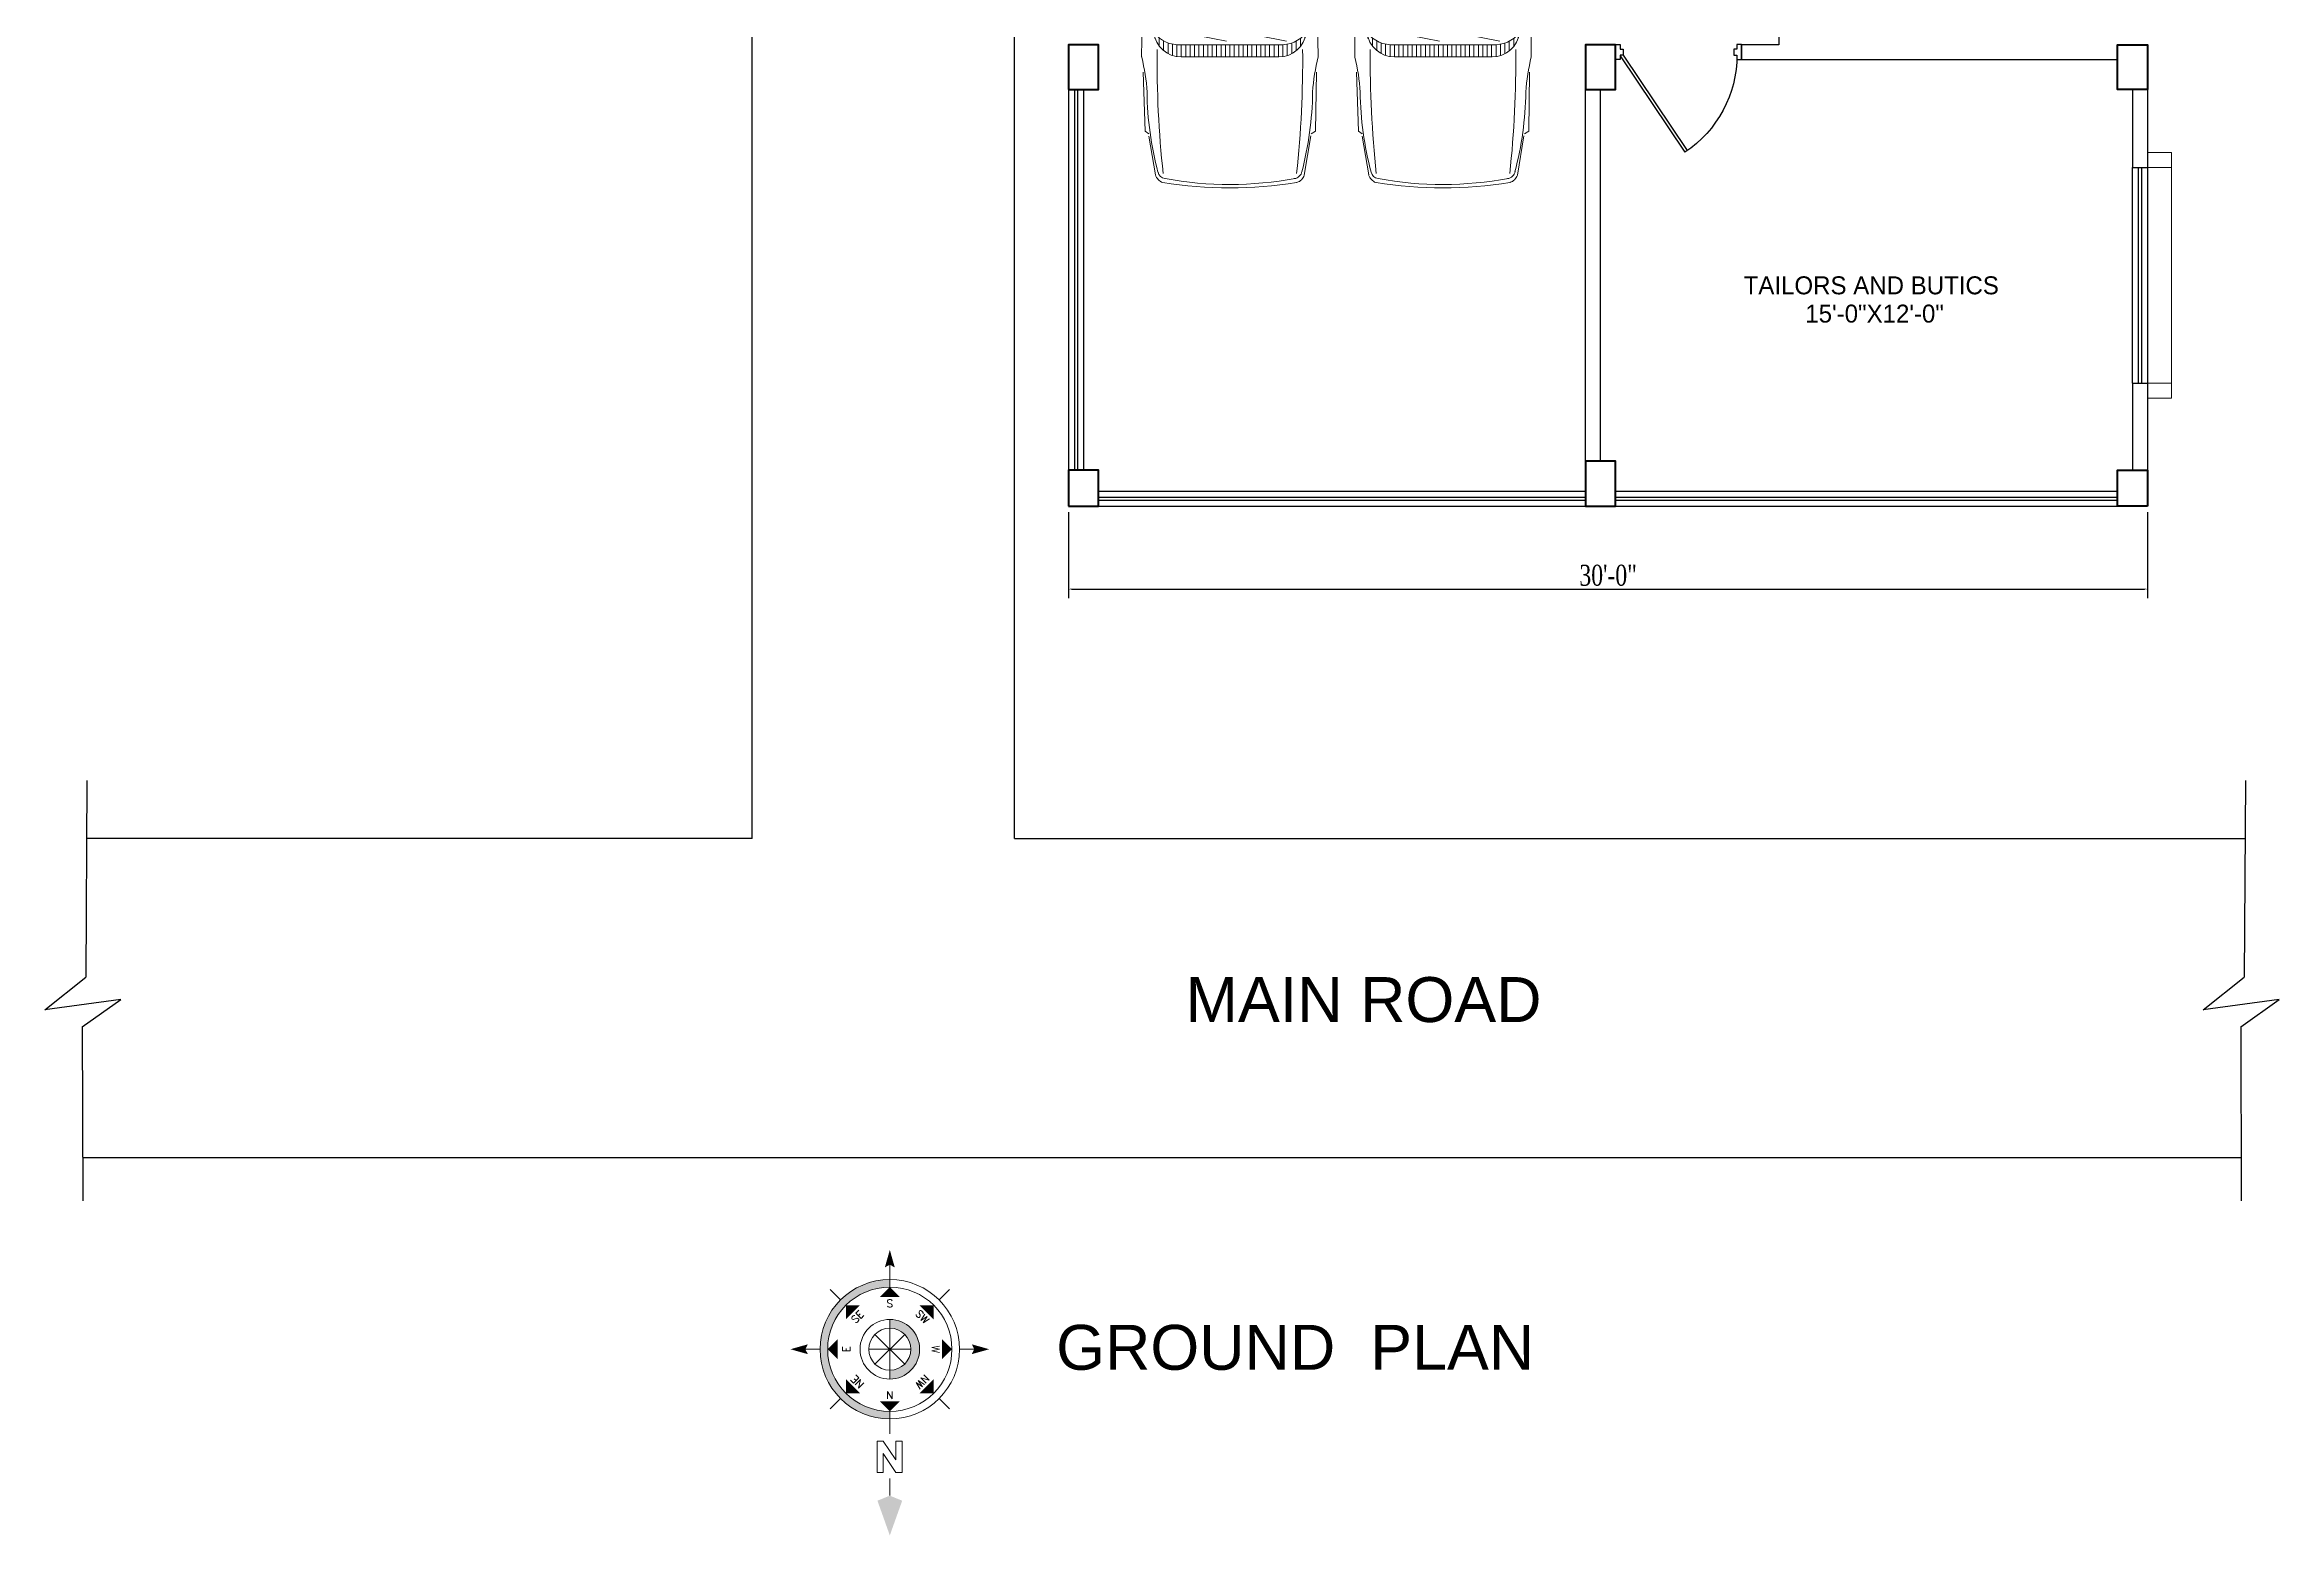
# Model space of a CAD drawing. Header units: inches. Extents: x -54558 to 35158, y -4190 to 41945.
# Drawn here: x 1177 to 1923, y -126 to 371 of the extents above; entities that cross this region are included whole.
import ezdxf
from ezdxf.enums import TextEntityAlignment as Align

# ---------------------------------------------------------------- set-up
doc = ezdxf.new("R2010")
doc.units = ezdxf.units.IN
doc.header["$MEASUREMENT"] = 0
doc.linetypes.add('Dash 1_16_', pattern=[3.175, 1.5875, -1.5875])
doc.layers.get('0').update_dxf_attribs({"true_color": 0xe4c8de})
for name, color, linetype in [('A-ANNO-TEXT', 7, 'Continuous'), ('door', 34, 'Continuous'), ('title', 7, 'Continuous')]:
    doc.layers.add(name, color=color, linetype=linetype)
for name, color, linetype, lineweight in [('A-FURN-FIXD', 44, 'Continuous', 9), ('A_WALL', 7, 'Continuous', 30), ('car', 251, 'Continuous', 13), ('colum', 241, 'Continuous', 40), ('railing', 6, 'Continuous', 5), ('ROAD', 251, 'Continuous', 30), ('sanshade', 252, 'Continuous', 5), ('Wall-02', 7, 'Continuous', 30), ('windo', 140, 'Continuous', 25)]:
    doc.layers.add(name, color=color, linetype=linetype, lineweight=lineweight)
doc.styles.add('Arial', font='arial.ttf')
doc.styles.add('LOGO', font='times.ttf', dxfattribs={"width": 0.75, "height": 7})
doc.styles.add('ROMANS', font='romans.shx', dxfattribs={"width": 0.8})
doc.styles.get("Standard").update_dxf_attribs({"font": 'ARIALN.TTF'})
doc.dimstyles.new('STANDARD$0', dxfattribs={"dimtxt": 2, "dimasz": 1, "dimexe": 3, "dimexo": 2, "dimgap": 1, "dimtad": 1, "dimtih": 1, "dimtoh": 1, "dimzin": 3, "dimdsep": 46, "dimlunit": 4, "dimtxsty": 'LOGO', "dimcen": 0.09, "dimdle": 6, "dimclrd": 256, "dimclre": 256, "dimclrt": 7, "dimadec": 0, "dimazin": 1, "dimtm": 1e-09, "dimtfac": 1, "dimtofl": 0, "dimtmove": 0, "dimatfit": 2, "dimfxl": 1, "dimtolj": 1, "dimtzin": 0, "dimlwd": -1, "dimlwe": -1, "dimarcsym": 0})

# ---------------------------------------------------------------- blocks, each defined once
blk = doc.blocks.new('tyer')
at = {"layer": 'sanshade'}
for points in [[(-25800.79, -9018.32), (-25792.79, -9018.32), (-25792.79, -9023.32), (-25800.79, -9023.32)], [(-25800.79, -9018.32), (-25792.79, -9018.32), (-25792.79, -9100.32), (-25800.79, -9100.32)], [(-25800.79, -9095.32), (-25792.79, -9095.32), (-25792.79, -9100.32), (-25800.79, -9100.32)]]:
    blk.add_lwpolyline(points, close=True, dxfattribs=at)
blk = doc.blocks.new('*D463')
at = {"layer": 'A_WALL', "ltscale": 0.25}
for p, q in [((1518.67, 215.48), (1518.67, 186.76)), ((1878.67, 215.48), (1878.67, 186.76)), ((1519.67, 189.76), (1877.67, 189.76))]:
    blk.add_line(p, q, dxfattribs=at)
for points in [[(1519.67, 189.93), (1519.67, 189.59), (1518.67, 189.76)], [(1877.67, 189.93), (1877.67, 189.59), (1878.67, 189.76)]]:
    blk.add_solid(points, dxfattribs=at)
at = {"layer": 'A_WALL', "color": 7, "ltscale": 0.25, "insert": (1698.67, 194.32), "char_height": 7, "attachment_point": 5, "style": 'LOGO'}
blk.add_mtext('\\A1;30\'-0"', dxfattribs=at)
blk = doc.blocks.new('ALFA-P')
at = {"color": 1}
for p, q in [((0.421, 0.765), (0.398, 0.733)), ((0.922, 0.782), (0.421, 0.765)), ((1.054, 0.795), (1.05, 0.795)), ((1.501, 0.831), (1.466, 0.832)), ((0.051, 0.677), (0.379, 0.733)), ((1.08, 0.571), (1.171, 0.571)), ((1.187, 0.609), (1.104, 0.609)), ((1.142, 0.646), (1.211, 0.646)), ((1.245, 0.684), (1.208, 0.684)), ((1.611, 0.562), (1.26, 0.693)), ((1.295, 0.716), (1.659, 0.578)), ((1.658, 0.598), (1.405, 0.702)), ((1.439, 0.705), (1.49, 0.7)), ((2.191, 0.585), (1.658, 0.598)), ((1.659, 0.578), (2.801, 0.554)), ((2.117, 0.698), (2.191, 0.585)), ((2.236, 0.585), (2.166, 0.698)), ((2.789, 0.573), (2.236, 0.585)), ((2.809, 0.552), (2.782, 0.698)), ((2.801, 0.554), (2.99, 0.646)), ((2.989, 0.646), (3.012, 0.687)), ((3.044, 0.547), (3.455, 0.659)), ((3.538, 0.646), (3.838, 0.693)), ((1.053, -0.37), (1.053, 0.459)), ((1.156, 0.459), (1.053, 0.459)), ((1.053, 0.421), (1.156, 0.421)), ((1.156, 0.384), (1.053, 0.384)), ((1.055, 0.496), (1.156, 0.496)), ((1.161, 0.534), (1.064, 0.534)), ((1.156, -0.37), (1.156, 0.459)), ((1.187, 0.076), (1.276, 0.539)), ((1.053, 0.346), (1.156, 0.346)), ((1.156, 0.309), (1.053, 0.309)), ((1.053, 0.271), (1.156, 0.271)), ((1.156, 0.234), (1.053, 0.234)), ((1.053, 0.196), (1.156, 0.196)), ((1.156, 0.159), (1.053, 0.159)), ((1.053, 0.121), (1.156, 0.121)), ((1.156, 0.084), (1.053, 0.084)), ((1.053, 0.046), (1.156, 0.046)), ((1.156, 0.009), (1.053, 0.009)), ((1.187, -0.435), (1.281, 0.039)), ((1.765, 0.059), (1.708, 0.052)), ((1.708, 0.037), (1.708, 0.052)), ((1.765, 0.03), (1.708, 0.037)), ((1.775, 0.052), (1.765, 0.059)), ((1.775, 0.036), (1.765, 0.03)), ((1.766, 0.03), (1.766, 0.058)), ((1.77, 0.048), (1.787, 0.048)), ((1.77, 0.04), (1.787, 0.04)), ((1.775, 0.048), (1.775, 0.052)), ((1.775, 0.036), (1.775, 0.04)), ((1.787, 0.048), (1.804, 0.044)), ((1.787, 0.04), (1.804, 0.044)), ((1.804, 0.044), (2.189, 0.044)), ((1.053, -0.029), (1.156, -0.029)), ((1.156, -0.066), (1.053, -0.066)), ((1.053, -0.104), (1.156, -0.104)), ((1.156, -0.141), (1.053, -0.141)), ((1.053, -0.179), (1.156, -0.179)), ((1.156, -0.216), (1.053, -0.216)), ((1.053, -0.254), (1.156, -0.254)), ((1.156, -0.291), (1.053, -0.291)), ((1.053, -0.329), (1.156, -0.329)), ((1.156, -0.366), (1.053, -0.366)), ((1.055, -0.404), (1.156, -0.404)), ((1.161, -0.441), (1.064, -0.441)), ((1.08, -0.479), (1.171, -0.479)), ((1.187, -0.516), (1.104, -0.516)), ((1.142, -0.554), (1.211, -0.554)), ((1.611, -0.473), (1.26, -0.604)), ((1.295, -0.624), (1.659, -0.486)), ((1.658, -0.505), (1.405, -0.61)), ((2.191, -0.493), (1.658, -0.505)), ((1.659, -0.486), (2.801, -0.461)), ((2.117, -0.606), (2.191, -0.493)), ((2.236, -0.493), (2.166, -0.606)), ((2.789, -0.48), (2.236, -0.493)), ((2.809, -0.459), (2.782, -0.606)), ((2.801, -0.461), (2.99, -0.554)), ((2.989, -0.553), (3.012, -0.595)), ((3.033, -0.451), (3.453, -0.566)), ((3.547, -0.554), (3.838, -0.591)), ((0.049, -0.586), (0.383, -0.64)), ((0.421, -0.682), (0.398, -0.645)), ((0.922, -0.688), (0.421, -0.682)), ((1.245, -0.591), (1.208, -0.591)), ((1.439, -0.616), (1.49, -0.612)), ((1.501, -0.743), (1.466, -0.743))]:
    blk.add_line(p, q, dxfattribs=at)
blk.add_lwpolyline([(1.77, 0.048, 0.135264), (1.769, 0.048, 0.106902), (1.768, 0.047, 0.081911), (1.768, 0.046, 0.07014), (1.768, 0.044, 0.07014), (1.768, 0.043, 0.081911), (1.768, 0.042, 0.106902), (1.769, 0.041, 0.135264), (1.77, 0.04, 0.135264)], format="xyb", dxfattribs=at)
at = {"color": 1, "const_width": 0.00157}
blk.add_lwpolyline([(2.189, 0.044, 1), (2.188, 0.044, 1)], format="xyb", close=True, dxfattribs=at)
at = {"color": 1}
for centre, radius, start, end in [((0.644, 2.435), 1.69, 273.7251, 283.9002), ((0.703, -88.577), 89.373, 89.52503, 89.7751), ((1.583, 0.741), 0.149, 145.9309, 193.8445), ((1.514, 0.784), 0.068, 134.8266, 142.9949), ((0.774, 0.825), 0.726, 350.1467, 0.5405), ((0.703, -88.577), 89.373, 87.99733, 89.48898), ((3.104, -1.099), 1.909, 84.2866, 101.4253), ((3.269, 0.711), 0.0928, 31.1037, 74.3748), ((3.518, -2.656), 3.444, 84.627, 92.961), ((3.801, 0.61), 0.169, 8.8601, 76.0341), ((3.477, 0.047), 3.537, 170.7624, 189.2376), ((3.018, 0.045), 3.049, 169.5804, 190.4804), ((0.086, 0.575), 0.109, 108.9654, 157.7189), ((0.087, 0.589), 0.0687, 102.3165, 172.6202), ((1.022, -8.34), 9.004, 89.3963, 96.1219), ((0.794, -2.08), 2.83, 90.8303, 104.7581), ((1.288, 0.459), 0.235, 96.9706, 180), ((1.427, 0.479), 0.271, 128.1315, 184.3504), ((0.934, -56.277), 57.002, 89.4957, 89.6397), ((0.934, -56.277), 57.002, 87.9149, 89.4373), ((3.448, 0.618), 0.0417, 52.5085, 81.0554), ((0.134, 0.045), 3.395, 349.695, 10.305), ((3.799, 0.638), 0.106, 15.9545, 75.1491), ((-2.205, 0.087), 6.134, 353.8067, 5.429), ((-2.824, 0.038), 6.818, 355.0765, 5.0418), ((6.651, 0.044), 5.064, 174.1622, 185.8378), ((1.61, 0.559), 0.00255, 10.1904, 76.0607), ((3.055, 0.509), 0.0388, 106.5918, 183.3613), ((-0.143, 0.045), 3.193, 351.679, 8.321), ((1.288, -0.37), 0.235, 180, 263.0294), ((1.427, -0.391), 0.271, 175.6496, 231.8685), ((0.08, -0.492), 0.0989, 198.2367, 251.7095), ((0.093, -0.492), 0.0748, 186.407, 260.5783), ((1.022, 8.432), 9.004, 263.8781, 270.6037), ((0.794, 2.173), 2.83, 255.2872, 269.1697), ((1.61, -0.47), 0.00255, 283.9393, 349.8096), ((3.042, -0.425), 0.0275, 161.9399, 248.0871), ((3.456, -0.54), 0.0259, 261.842, 317.0719), ((3.785, -0.501), 0.189, 275.3376, 346.1066), ((0.644, -2.343), 1.69, 75.9638, 86.2749), ((0.703, 88.67), 89.373, 270.2249, 270.47417), ((0.934, 56.369), 57.002, 270.3603, 270.5047), ((1.583, -0.652), 0.149, 166.1555, 214.0691), ((1.514, -0.695), 0.068, 217.0051, 225.1734), ((0.774, -0.736), 0.726, 359.4595, 9.8533), ((0.934, 56.369), 57.002, 270.5622, 272.0851), ((0.703, 88.67), 89.373, 270.51092, 271.99998), ((3.104, 1.191), 1.909, 258.5747, 275.7134), ((3.269, -0.618), 0.0928, 285.6252, 328.8963), ((3.577, 2.373), 3.071, 265.8615, 274.2164), ((3.803, -0.56), 0.0908, 281.9071, 350.7156)]:
    blk.add_arc(centre, radius, start, end, dxfattribs=at)
blk = doc.blocks.new('Anno_North_J_Metric')
at = {"layer": 'title', "lineweight": 18}
h = blk.add_hatch(color=256, dxfattribs=at)
h.paths.add_polyline_path([(4.17, 0), (4.68, 0, 1), (-4.68, 0), (-4.17, 0, -1)])
h.paths.add_polyline_path([(-1.41, 0), (-2, 0, 1), (2, 0), (1.41, 0, -1)])
for p, q in [((0, 4.68), (0, 5.67)), ((-3.31, 3.31), (-4.01, 4.01)), ((3.31, 3.31), (4.01, 4.01)), ((-8.67, 0), (-9.83, 0)), ((-8.27, 0.86), (-6.17, 0.86)), ((-8.27, 0.44), (-8.27, 0.86)), ((-7.01, 0.44), (-8.27, 0.44)), ((-8.27, -0.4), (-7.01, 0.44)), ((-6.17, 0.44), (-7.43, -0.4)), ((-6.17, 0.86), (-6.17, 0.44)), ((-4.68, 0), (-5.67, 0)), ((-4.68, 0), (-4.17, 0)), ((1, -1), (-1, 1)), ((1, 1), (-1, -1)), ((-1, 1), (1, -1)), ((-1, -1), (1, 1)), ((0, -1.41), (0, 1.41)), ((0, 1.41), (0, -1.41)), ((1.41, 0), (2, 0)), ((4.68, 0), (4.17, 0)), ((4.68, 0), (5.67, 0)), ((-8.27, -0.82), (-8.27, -0.4)), ((-6.17, -0.82), (-8.27, -0.82)), ((-7.43, -0.4), (-6.17, -0.4)), ((-6.17, -0.4), (-6.17, -0.82)), ((-1.41, 0), (-2, 0)), ((1.41, 0), (-1.41, 0)), ((-1.41, 0), (1.41, 0)), ((-3.31, -3.31), (-4.01, -4.01)), ((3.31, -3.31), (4.01, -4.01)), ((0, -4.68), (0, -5.67))]:
    blk.add_line(p, q, dxfattribs=at)
for radius in [4.68, 4.17, 2, 1.41]:
    blk.add_circle((0, 0), radius, dxfattribs=at)
for points in [[(-0.33, 5.5), (0, 5.67), (0, 6.67)], [(0, 6.67), (0.33, 5.5), (0, 5.67)], [(0, 4.17), (0.67, 3.5), (-0.67, 3.5)], [(-2.95, 2.95), (-2, 2.95), (-2.95, 2)], [(2.95, 2.95), (2.95, 2), (2, 2.95)], [(-9.83, 0), (-10.17, 0.83), (-12.5, 0)], [(-12.5, 0), (-10.17, -0.83), (-9.83, 0)], [(-4.17, 0), (-3.5, 0.67), (-3.5, -0.67)], [(4.17, 0), (3.5, -0.67), (3.5, 0.67)], [(5.5, 0.33), (5.67, 0), (6.67, 0)], [(6.67, 0), (5.5, -0.33), (5.67, 0)], [(-2.95, -2.95), (-2.95, -2), (-2, -2.95)], [(2.95, -2.95), (2, -2.95), (2.95, -2)], [(0, -4.17), (-0.67, -3.5), (0.67, -3.5)], [(0, -6.67), (-0.33, -5.5), (0, -5.67)], [(0.33, -5.5), (0, -5.67), (0, -6.67)]]:
    blk.add_solid(points, dxfattribs=at)
at = {"layer": 'title', "lineweight": 18, "style": 'ROMANS'}
blk.add_text('E', height=0.5, dxfattribs=at).set_placement((0, 2.67), align=Align.CENTER)
for s, rotation, p in [('NE', 45, (-2, 2)), ('SE', 315, (2, 2)), ('N', 90, (-2.83, 0)), ('S', 90, (3.33, 0)), ('NW', 135, (-2, -2)), ('W', 180, (0, -2.83)), ('SW', 225, (2, -2))]:
    blk.add_text(s, height=0.5, rotation=rotation, dxfattribs=at).set_placement(p, align=Align.CENTER)
blk = doc.blocks.new('North')
at = {"layer": 'title', "linetype": 'Dash 1_16_', "lineweight": 20, "xscale": 79.54979519464541, "yscale": 79.54979519464541, "zscale": 79.54979519464541, "rotation": 270}
blk.add_blockref('Anno_North_J_Metric', (8025510, 1107807), dxfattribs=at)
blk = doc.blocks.new('efre')
at = {"layer": 'door'}
for p, q in [((10922.87, 10339.43), (10901.44, 10307.52)), ((10923.87, 10339.12), (10902.26, 10306.96))]:
    blk.add_line(p, q, dxfattribs=at)
for points in [[(10885.87, 10339.43), (10884.87, 10339.43), (10884.87, 10337.89), (10883.37, 10337.89), (10883.37, 10342.89), (10884.87, 10342.89), (10884.87, 10341.35), (10885.87, 10341.35)], [(10922.87, 10339.43), (10923.87, 10339.43), (10923.87, 10337.89), (10925.37, 10337.89), (10925.37, 10342.89), (10923.87, 10342.89), (10923.87, 10341.35), (10922.87, 10341.35)]]:
    blk.add_lwpolyline(points, close=True, dxfattribs=at)
blk.add_arc((10923.87, 10339.43), 39, 180, 236.36425, dxfattribs=at)

msp = doc.modelspace()

# ---------------------------------------------------------------- linework, layer by layer
at = {"layer": 'colum'}
for points in [[(1518.671, 356.48), (1528.671, 356.48), (1528.671, 371.48), (1518.671, 371.48)], [(1691.171, 356.48), (1701.171, 356.48), (1701.171, 371.48), (1691.171, 371.48)], [(1878.671, 356.48), (1868.671, 356.48), (1868.671, 371.48), (1878.671, 371.48)], [(1691.171, 217.48), (1701.171, 217.48), (1701.171, 232.48), (1691.171, 232.48)], [(1518.671, 217.48), (1528.671, 217.48), (1528.671, 229.48), (1518.671, 229.48)], [(1878.671, 217.48), (1868.671, 217.48), (1868.671, 229.48), (1878.671, 229.48)]]:
    msp.add_lwpolyline(points, close=True, dxfattribs=at)
at = {"layer": 'ROAD'}
for p, q in [((1413.112, 106.48), (1413.112, 1031.676)), ((1500.671, 106.48), (1500.671, 1030.414)), ((1191.128, 125.853), (1190.775, 60.211)), ((1911.277, 125.853), (1910.924, 60.211)), ((1413.112, 106.48), (1191.024, 106.48)), ((1500.671, 106.48), (1911.173, 106.48)), ((1177.051, 49.268), (1190.775, 60.211)), ((1897.2, 49.268), (1910.924, 60.211)), ((1202.455, 52.718), (1177.051, 49.268)), ((1189.572, 43.634), (1202.455, 52.718)), ((1922.604, 52.718), (1897.2, 49.268)), ((1909.721, 43.634), (1922.604, 52.718)), ((1189.572, 43.634), (1189.756, -14.508)), ((1909.721, 43.634), (1909.905, -14.508)), ((1189.71, 0), (1909.859, 0))]:
    msp.add_line(p, q, dxfattribs=at)
at = {"layer": 'Wall-02'}
for p, q in [((1691.171, 232.48), (1691.171, 356.48)), ((1696.171, 232.48), (1696.171, 356.48)), ((1873.671, 356.48), (1873.671, 330.48)), ((1878.671, 356.48), (1878.671, 330.48)), ((1873.671, 330.48), (1878.671, 330.48)), ((1873.671, 258.48), (1873.671, 229.48)), ((1873.671, 258.48), (1878.671, 258.48)), ((1878.671, 258.48), (1878.671, 229.48))]:
    msp.add_line(p, q, dxfattribs=at)
msp.add_lwpolyline([(1755.671, 430.48), (1755.671, 371.48), (1743.171, 371.48), (1743.171, 366.48), (1868.671, 366.48)], dxfattribs=at)
at = {"layer": 'windo'}
for p, q in [((1518.671, 356.48), (1518.671, 229.48)), ((1520.671, 356.48), (1520.671, 229.48)), ((1521.671, 356.48), (1521.671, 229.48)), ((1523.671, 356.48), (1523.671, 229.48)), ((1873.671, 258.48), (1873.671, 330.48)), ((1875.671, 258.48), (1875.671, 330.48)), ((1876.671, 330.48), (1876.671, 258.48)), ((1878.671, 330.48), (1878.671, 258.48)), ((1528.671, 222.48), (1691.171, 222.48)), ((1528.671, 220.48), (1691.171, 220.48)), ((1528.671, 219.48), (1691.171, 219.48)), ((1528.671, 217.48), (1691.171, 217.48)), ((1701.171, 222.48), (1868.671, 222.48)), ((1701.171, 220.48), (1868.671, 220.48)), ((1701.171, 219.48), (1868.671, 219.48)), ((1701.171, 217.48), (1868.671, 217.48))]:
    msp.add_line(p, q, dxfattribs=at)

# ---------------------------------------------------------------- block references
at = {"layer": 'A-FURN-FIXD', "lineweight": 30, "xscale": 0.0625, "yscale": 0.0625, "zscale": 0.0625, "rotation": 180}
msp.add_blockref('North', (503053.392, 69173.939), dxfattribs=at)
at = {"layer": 'A_WALL', "xscale": -1}
msp.add_blockref('efre', (12626.536, -9971.408), dxfattribs=at)
at = {"layer": 'car', "xscale": 39.29671702231462, "yscale": 39.29671702231099, "zscale": 39.29671702232169, "rotation": 90}
for p in [(1574.285, 326.022), (1645.4, 326.022)]:
    msp.add_blockref('ALFA-P', p, dxfattribs=at)
at = {"layer": 'railing'}
msp.add_blockref('tyer', (27679.459, 9353.8), dxfattribs=at)

# ---------------------------------------------------------------- texts
at = {"char_height": 15, "width": 161.39351, "attachment_point": 1, "style": 'Arial'}
for s, insert in [('MAIN ROAD', (1557.717, 60.225)), ('GROUND  PLAN', (1514.52, -55.865))]:
    msp.add_mtext(s, dxfattribs=dict(at, insert=insert))
at = {"layer": 'A-ANNO-TEXT', "insert": (1786.463, 278.628), "char_height": 6, "width": 80.39252, "attachment_point": 8, "line_spacing_factor": 0.942857}
msp.add_mtext('{\\fChiller|b0|i0|c0|p82;\\C242;\\c2564301;TAILORS AND BUTICS\\P 15\'-0"X12\'-0"}', dxfattribs=at)

# ---------------------------------------------------------------- dimensions: what is measured, and where the dimension line sits
at = {"layer": 'A_WALL', "ltscale": 0.25}
dim = msp.add_linear_dim(base=(1878.671, 189.759), p1=(1518.671, 217.48), p2=(1878.671, 217.48), dimstyle='STANDARD$0', dxfattribs=at)
dim.commit()
dim.dimension.update_dxf_attribs({"geometry": '*D463', "text_midpoint": (1698.671, 194.32)})

doc.saveas('drawing.dxf')
